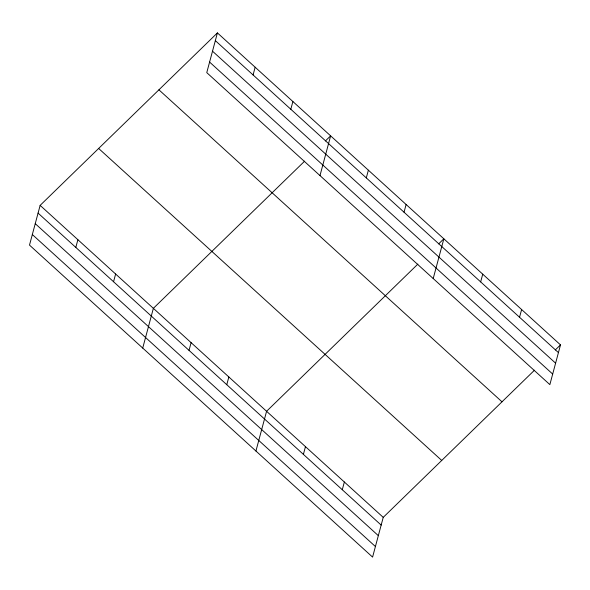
<?xml version="1.0" encoding="UTF-8"?>
<svg xmlns="http://www.w3.org/2000/svg" width="590" height="590" viewBox="0 0 590 590"><rect width="100%" height="100%" fill="white"/><g stroke="black" fill="none" stroke-linecap="round" stroke-linejoin="round"><path stroke-width="0.89" d="M217.415 32.9L206.766 72.636L549.858 384.621L560.5 344.892L217.415 32.9L40.142 205.379L29.5 245.108L372.585 557.1L383.235 517.364L534.503 370.188M75.815 247.424L77.887 239.695M113.553 281.74L115.625 274.018M142.721 348.063L153.363 308.334L304.632 161.159M253.081 74.945L255.153 67.223M189.036 350.379L191.101 342.65M290.818 109.268L292.891 101.539M226.774 384.695L228.846 376.973M319.987 175.591L330.629 135.862L325.429 140.922M255.935 451.018L266.584 411.289L417.853 264.114M366.302 177.9L368.374 170.178M303.4 454.374L305.465 446.652M404.039 212.223L406.112 204.494M342.281 489.73L344.354 482.008M433.207 278.546L443.85 238.817L438.65 243.877M480.666 281.902L482.731 274.173M519.547 317.258L521.619 309.536M555.301 349.951L560.5 344.892M215.343 40.629L558.428 352.614M212.511 51.19L555.603 363.182M209.597 62.075L552.683 374.06M158.917 89.82L502.002 401.805M98.641 148.459L441.733 460.451M40.142 205.379L383.235 517.364M38.077 213.101L381.162 525.093M35.245 223.662L378.338 535.654M32.332 234.547L375.417 546.532"/></g></svg>
